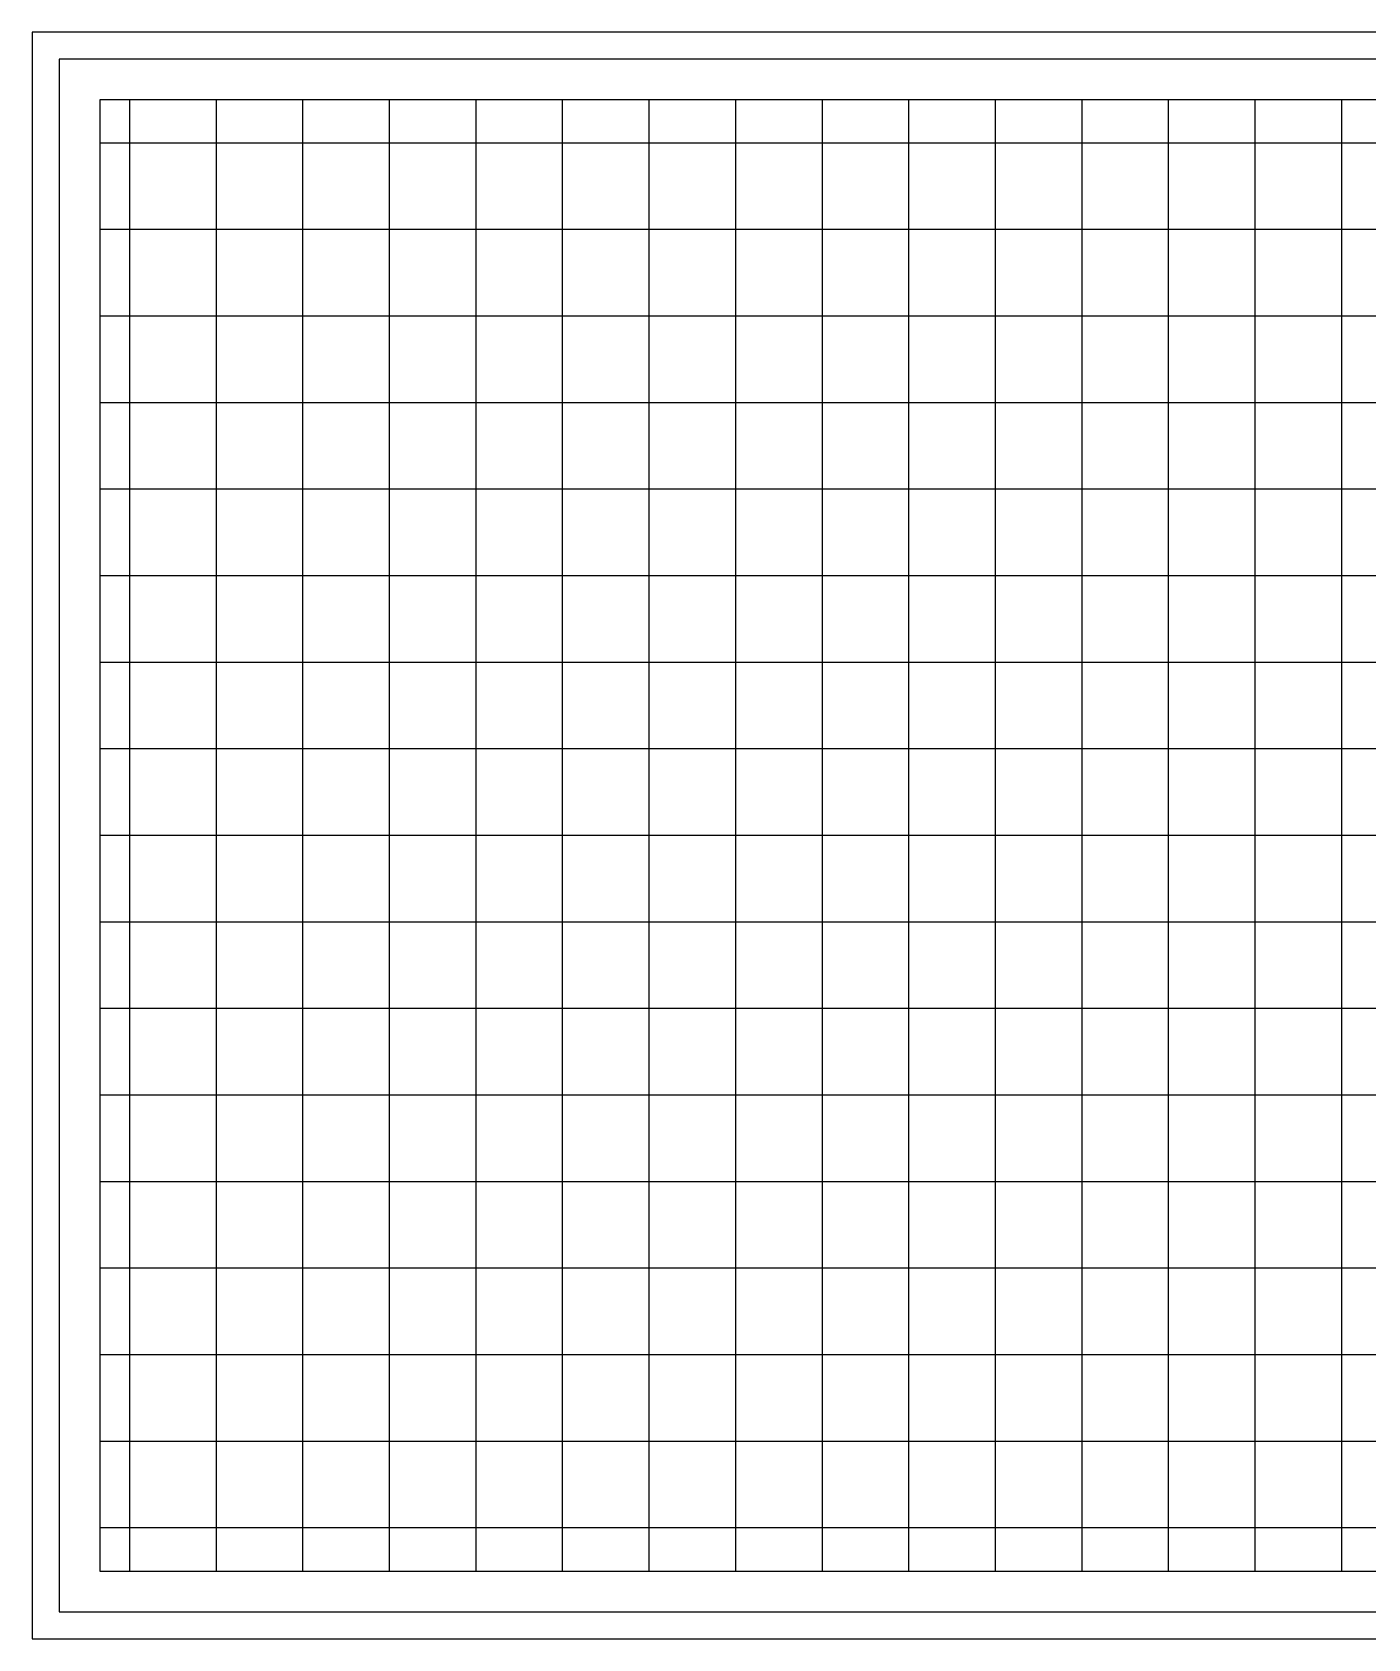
# Model space of a CAD drawing. Header units: millimetres. Extents: x 1703 to 2681, y 1320 to 1914.
# Drawn here: x 1703 to 2197, y 1320 to 1914 of the extents above; entities that cross this region are included whole.
import ezdxf

# ---------------------------------------------------------------- set-up
doc = ezdxf.new("R2010")
doc.units = ezdxf.units.MM

msp = doc.modelspace()

# ---------------------------------------------------------------- linework, layer by layer
for p, q in [((2542.74, 1914.34), (1702.74, 1914.34)), ((1702.74, 1914.34), (1702.74, 1320.34)), ((1712.74, 1904.34), (1712.74, 1330.34)), ((2532.74, 1904.34), (1712.74, 1904.34)), ((1727.74, 1889.34), (1727.74, 1345.34)), ((2517.74, 1889.34), (1727.74, 1889.34)), ((1738.74, 1889.34), (1738.74, 1345.34)), ((1770.74, 1889.34), (1770.74, 1345.34)), ((1802.74, 1889.34), (1802.74, 1345.34)), ((1834.74, 1889.34), (1834.74, 1345.34)), ((1866.74, 1889.34), (1866.74, 1345.34)), ((1898.74, 1889.34), (1898.74, 1345.34)), ((1930.74, 1889.34), (1930.74, 1345.34)), ((1962.74, 1889.34), (1962.74, 1345.34)), ((1994.74, 1889.34), (1994.74, 1345.34)), ((2026.74, 1889.34), (2026.74, 1345.34)), ((2058.74, 1889.34), (2058.74, 1345.34)), ((2090.74, 1889.34), (2090.74, 1345.34)), ((2122.74, 1889.34), (2122.74, 1345.34)), ((2154.74, 1889.34), (2154.74, 1345.34)), ((2186.74, 1889.34), (2186.74, 1345.34)), ((2517.74, 1873.34), (1727.74, 1873.34)), ((2517.74, 1841.34), (1727.74, 1841.34)), ((2517.74, 1809.34), (1727.74, 1809.34)), ((2517.74, 1777.34), (1727.74, 1777.34)), ((2517.74, 1745.34), (1727.74, 1745.34)), ((2517.74, 1713.34), (1727.74, 1713.34)), ((2517.74, 1681.34), (1727.74, 1681.34)), ((2517.74, 1649.34), (1727.74, 1649.34)), ((2517.74, 1617.34), (1727.74, 1617.34)), ((2517.74, 1585.34), (1727.74, 1585.34)), ((2517.74, 1553.34), (1727.74, 1553.34)), ((2517.74, 1521.34), (1727.74, 1521.34)), ((2517.74, 1489.34), (1727.74, 1489.34)), ((2517.74, 1457.34), (1727.74, 1457.34)), ((2391.74, 1425.34), (1727.74, 1425.34)), ((2391.74, 1393.34), (1727.74, 1393.34)), ((2391.74, 1361.34), (1727.74, 1361.34)), ((1727.74, 1345.34), (2517.74, 1345.34)), ((1712.74, 1330.34), (2532.74, 1330.34)), ((1702.74, 1320.34), (2542.74, 1320.34))]:
    msp.add_line(p, q)

doc.saveas('drawing.dxf')
